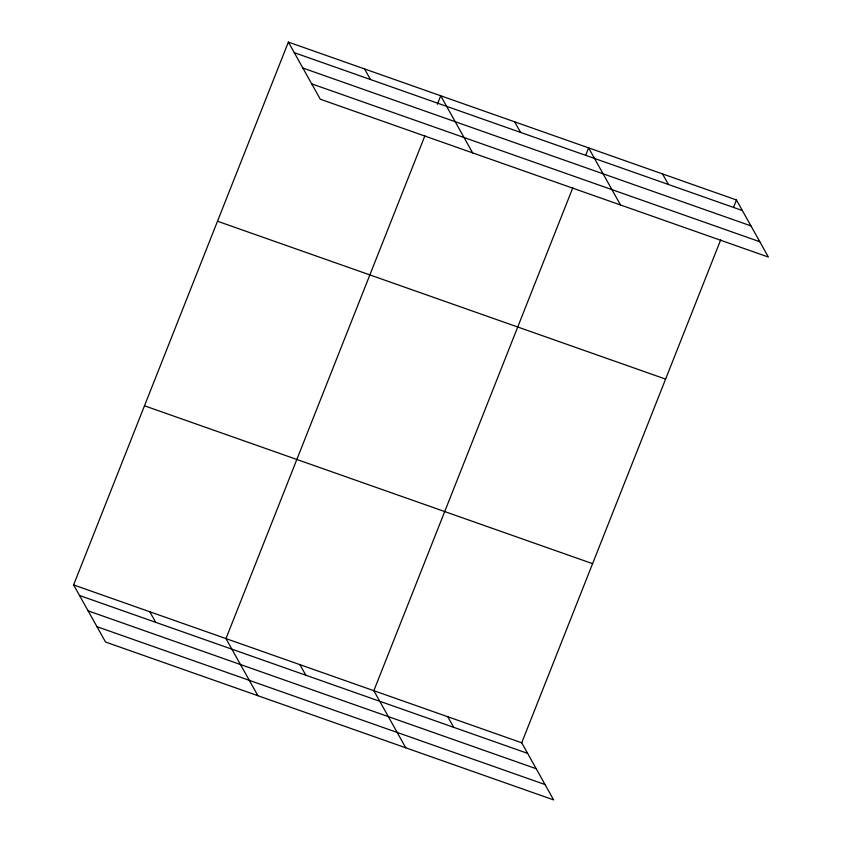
<?xml version="1.0" encoding="UTF-8"?>
<svg xmlns="http://www.w3.org/2000/svg" width="842" height="842" viewBox="0 0 842 842"><rect width="100%" height="100%" fill="white"/><g stroke="black" fill="none" stroke-linecap="round" stroke-linejoin="round"><path stroke-width="1.26" d="M73.612 584.927L521.714 742.791L553.626 799.9L105.534 642.025L73.612 584.927L288.374 42.1L736.466 199.975L768.388 257.073L320.286 99.209L288.374 42.1M424.926 135.72L225.972 638.604L257.884 695.702M437.366 104.25L440.724 95.778L472.636 152.886M572.792 187.819L373.848 690.693L405.76 747.801M585.727 155.138L588.6 147.876L620.512 204.974M521.714 742.791L720.668 239.917M733.592 207.237L736.466 199.975M294.279 52.678L742.381 210.542M302.857 68.034L750.959 225.898M311.698 83.853L759.8 241.728M217.499 221.235L665.601 379.1M144.487 405.791L592.589 563.666M79.527 595.494L527.629 753.369M88.105 610.85L536.207 768.725M96.946 626.669L545.048 784.544M662.528 173.926L668.443 184.493M514.662 121.827L520.567 132.404M364.544 68.939L370.459 79.516M447.776 716.742L453.691 727.32M299.91 664.643L305.814 675.221M149.792 611.766L155.707 622.333"/></g></svg>
